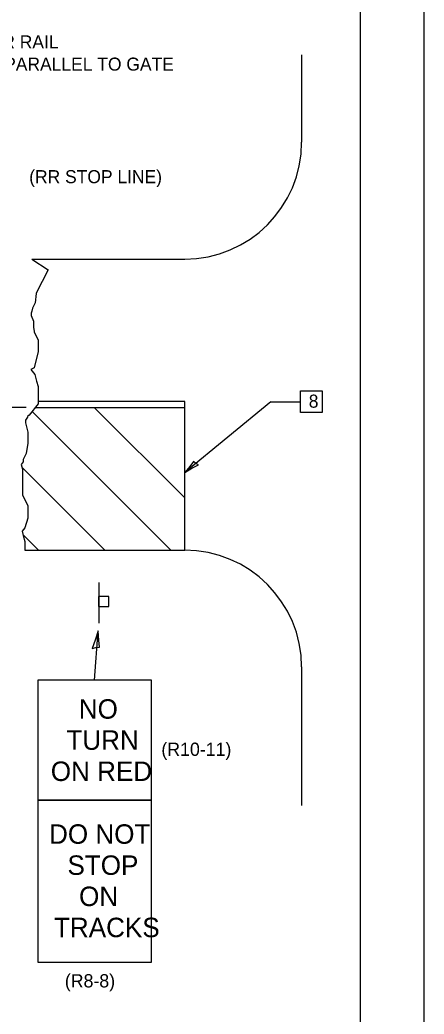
# Model space of a CAD drawing. Extents: x 100275 to 102995, y 95053 to 95493.
# Drawn here: x 102931.9 to 102994.9, y 95253.2 to 95408.5 of the extents above; entities that cross this region are included whole.
import ezdxf

# ---------------------------------------------------------------- set-up
doc = ezdxf.new("R2010")
doc.units = 0
for name, color, linetype in [('Design_PR_EOP', 7, 'Continuous'), ('Design_PR_PMK Solid Line', 7, 'Continuous'), ('Design_PR_Roadway Notes', 7, 'Continuous'), ('Level 22', 7, 'Continuous'), ('Level 46', 7, 'Continuous'), ('Level 9', 7, 'Continuous'), ('Sheets_50 Reference Boundary', 7, 'Continuous'), ('Sheets_General Details', 7, 'Continuous'), ('Sheets_Printer Plotting Border', 7, 'Continuous'), ('Stage_Construction Traffic Control', 7, 'Continuous')]:
    doc.layers.add(name, color=color, linetype=linetype)

msp = doc.modelspace()

# ---------------------------------------------------------------- linework, layer by layer
at = {"layer": 'Design_PR_EOP'}
for p, q in [((102975.83, 95403.02), (102975.83, 95389.38)), ((102975.83, 95403.02), (102975.83, 95389.38)), ((102933.75, 95371.14), (102957.59, 95371.14)), ((102933.75, 95371.14), (102957.59, 95371.14)), ((102932.64, 95325.66), (102957.59, 95325.66)), ((102932.64, 95325.66), (102957.59, 95325.66)), ((102975.83, 95307.42), (102975.83, 95285.79)), ((102975.83, 95307.42), (102975.83, 95285.79))]:
    msp.add_line(p, q, dxfattribs=at)
for centre, start, end in [((102957.59, 95389.38), 270, 0), ((102957.59, 95389.38), 270, 0), ((102957.59, 95307.42), 0, 90), ((102957.59, 95307.42), 0, 90)]:
    msp.add_arc(centre, 18.24, start, end, dxfattribs=at)
at = {"layer": 'Design_PR_PMK Solid Line'}
for p, q in [((102957.59, 95348.91), (102934.73, 95348.91)), ((102957.59, 95348.91), (102934.73, 95348.91)), ((102957.59, 95325.66), (102957.59, 95348.91)), ((102957.59, 95325.66), (102957.59, 95348.91)), ((102933.77, 95347.32), (102955.43, 95325.66)), ((102933.77, 95347.32), (102955.43, 95325.66)), ((102957.59, 95347.89), (102934.23, 95347.89)), ((102957.59, 95347.89), (102934.23, 95347.89)), ((102943.53, 95347.89), (102957.59, 95333.83)), ((102943.53, 95347.89), (102957.59, 95333.83)), ((102932.22, 95338.56), (102945.11, 95325.66)), ((102932.22, 95338.56), (102945.11, 95325.66)), ((102932.38, 95328.07), (102934.79, 95325.66)), ((102932.38, 95328.07), (102934.79, 95325.66))]:
    msp.add_line(p, q, dxfattribs=at)
msp.add_lwpolyline([(102933.75, 95371.14), (102936.27, 95369.45), (102934.44, 95365.79), (102934.44, 95365.78), (102934.25, 95364.31), (102933.85, 95363.49), (102933.72, 95363.01), (102933.62, 95362.7), (102933.62, 95362.56), (102933.62, 95362.34), (102933.99, 95361.42), (102933.99, 95360.46), (102934.11, 95359.85), (102934.11, 95359.74), (102934.73, 95358.51), (102934.73, 95356.71), (102934.09, 95354.15), (102933.6, 95353.91), (102934.19, 95353.11), (102934.46, 95352.04), (102934.73, 95351.24), (102934.73, 95350.28), (102934.73, 95348.51), (102933.31, 95346.74), (102933.09, 95346.52), (102933.05, 95346.44), (102932.76, 95345.96), (102932.76, 95345.58), (102933.13, 95344.1), (102933.13, 95343.16), (102933.13, 95342.37), (102932.87, 95340.79), (102932.39, 95339.85), (102932.39, 95339.48), (102932.1, 95339.03), (102932.27, 95338.33), (102932.27, 95337.52), (102932.27, 95337.02), (102932.27, 95336.41), (102932.27, 95335.8), (102932.27, 95335.43), (102932.27, 95334.94), (102932.27, 95334.33), (102933.13, 95332.61), (102933.13, 95330.66), (102932.63, 95329.17), (102932.24, 95328.65), (102932.41, 95327.97), (102932.64, 95327.04), (102932.64, 95325.66)], dxfattribs=at)
msp.add_lwpolyline([(102933.75, 95371.14), (102936.27, 95369.45), (102934.44, 95365.79), (102934.44, 95365.78), (102934.25, 95364.31), (102933.85, 95363.49), (102933.72, 95363.01), (102933.62, 95362.7), (102933.62, 95362.56), (102933.62, 95362.34), (102933.99, 95361.42), (102933.99, 95360.46), (102934.11, 95359.85), (102934.11, 95359.74), (102934.73, 95358.51), (102934.73, 95356.71), (102934.09, 95354.15), (102933.6, 95353.91), (102934.19, 95353.11), (102934.46, 95352.04), (102934.73, 95351.24), (102934.73, 95350.28), (102934.73, 95348.51), (102933.31, 95346.74), (102933.09, 95346.52), (102933.05, 95346.44), (102932.76, 95345.96), (102932.76, 95345.58), (102933.13, 95344.1), (102933.13, 95343.16), (102933.13, 95342.37), (102932.87, 95340.79), (102932.39, 95339.85), (102932.39, 95339.48), (102932.1, 95339.03), (102932.27, 95338.33), (102932.27, 95337.52), (102932.27, 95337.02), (102932.27, 95336.41), (102932.27, 95335.8), (102932.27, 95335.43), (102932.27, 95334.94), (102932.27, 95334.33), (102933.13, 95332.61), (102933.13, 95330.66), (102932.63, 95329.17), (102932.24, 95328.65), (102932.41, 95327.97), (102932.64, 95327.04), (102932.64, 95325.66)], dxfattribs=at)
at = {"layer": 'Design_PR_Roadway Notes'}
for p, q in [((102971.01, 95348.85), (102957.59, 95337.81)), ((102971.01, 95348.85), (102957.59, 95337.81)), ((102971.01, 95348.85), (102975.66, 95348.85)), ((102971.01, 95348.85), (102975.66, 95348.85)), ((102943.54, 95305.37), (102944.08, 95313.08)), ((102943.54, 95305.37), (102944.08, 95313.08))]:
    msp.add_line(p, q, dxfattribs=at)
for points in [[(102975.66, 95347.15), (102975.66, 95350.55), (102979.05, 95350.55), (102979.05, 95347.15)], [(102975.66, 95347.15), (102975.66, 95350.55), (102979.05, 95350.55), (102979.05, 95347.15)], [(102959.76, 95339), (102959.31, 95339.22), (102958.96, 95339.51), (102958.37, 95338.75), (102957.59, 95337.81), (102958.72, 95338.47)], [(102959.76, 95339), (102959.31, 95339.22), (102958.96, 95339.51), (102958.37, 95338.75), (102957.59, 95337.81), (102958.72, 95338.47)], [(102943.18, 95310.31), (102943.75, 95310.48), (102944.28, 95310.51), (102944.17, 95311.63), (102944.08, 95313.08), (102943.64, 95311.59)], [(102943.18, 95310.31), (102943.75, 95310.48), (102944.28, 95310.51), (102944.17, 95311.63), (102944.08, 95313.08), (102943.64, 95311.59)]]:
    msp.add_lwpolyline(points, close=True, dxfattribs=at)
at = {"layer": 'Level 46'}
msp.add_line((102944.2, 95320.61), (102944.2, 95314.27), dxfattribs=at)
msp.add_line((102944.2, 95320.61), (102944.2, 95314.27), dxfattribs=at)
msp.add_lwpolyline([(102945.74, 95318.43), (102944.16, 95318.43), (102944.16, 95316.84), (102945.74, 95316.84)], close=True, dxfattribs=at)
msp.add_lwpolyline([(102945.74, 95318.43), (102944.16, 95318.43), (102944.16, 95316.84), (102945.74, 95316.84)], close=True, dxfattribs=at)
at = {"layer": 'Level 9'}
msp.add_line((102819.68, 95348.02), (102932.84, 95348.02), dxfattribs=at)
msp.add_line((102819.68, 95348.02), (102932.84, 95348.02), dxfattribs=at)
at = {"layer": 'Sheets_50 Reference Boundary'}
msp.add_lwpolyline([(102354.94, 95482.79), (102984.94, 95482.79), (102984.94, 95082.79), (102354.94, 95082.79)], close=True, dxfattribs=at)
at = {"layer": 'Sheets_General Details'}
msp.add_line((102994.94, 95052.79), (102994.94, 95492.79), dxfattribs=at)
msp.add_lwpolyline([(102354.94, 95482.79), (102984.94, 95482.79), (102984.94, 95062.79), (102354.94, 95062.79)], close=True, dxfattribs=at)
at = {"layer": 'Sheets_Printer Plotting Border'}
msp.add_lwpolyline([(102314.94, 95052.79), (102994.94, 95052.79), (102994.94, 95492.79), (102314.94, 95492.79)], close=True, dxfattribs=at)
at = {"layer": 'Stage_Construction Traffic Control'}
for points in [[(102934.68, 95305.37), (102934.68, 95286.63), (102952.41, 95286.63), (102952.41, 95305.37)], [(102934.68, 95305.37), (102934.68, 95286.63), (102952.41, 95286.63), (102952.41, 95305.37)], [(102934.68, 95286.63), (102934.68, 95261.3), (102952.41, 95261.3), (102952.41, 95286.63)], [(102934.68, 95286.63), (102934.68, 95261.3), (102952.41, 95261.3), (102952.41, 95286.63)]]:
    msp.add_lwpolyline(points, close=True, dxfattribs=at)

# ---------------------------------------------------------------- texts
at = {"layer": 'Design_PR_Roadway Notes'}
for s, height, p in [("15' FROM NEAR RAIL", 2.0359, (102910.46, 95404.04)), ("15' FROM NEAR RAIL", 2.0359, (102910.46, 95404.04)), ("8' FROM AND PARALLEL TO GATE", 2.0359, (102911.36, 95400.57)), ("8' FROM AND PARALLEL TO GATE", 2.0359, (102911.36, 95400.57)), ('(RR STOP LINE)', 2.0359, (102933.33, 95382.99)), ('(RR STOP LINE)', 2.0359, (102933.33, 95382.99)), ('8', 2.04, (102976.94, 95347.92)), ('8', 2.04, (102976.94, 95347.92))]:
    msp.add_text(s, height=height, dxfattribs=at).set_placement(p)
at = {"layer": 'Level 22'}
for s, height, p in [('NO', 3.04, (102941.07, 95299.34)), ('NO', 3.04, (102941.07, 95299.34)), ('TURN', 3.04, (102939.14, 95294.48)), ('TURN', 3.04, (102939.14, 95294.48)), ('(R10-11)', 2.07, (102953.95, 95293.53)), ('(R10-11)', 2.07, (102953.95, 95293.53)), ('ON RED', 3.04, (102936.7, 95289.61)), ('ON RED', 3.04, (102936.7, 95289.61)), ('DO NOT', 3.04, (102936.43, 95279.8)), ('DO NOT', 3.04, (102936.43, 95279.8)), ('STOP', 3.04, (102939.3, 95274.94)), ('STOP', 3.04, (102939.3, 95274.94)), ('ON', 3.04, (102941.11, 95270.07)), ('ON', 3.04, (102941.11, 95270.07)), ('TRACKS', 3.04, (102937.2, 95265.21)), ('TRACKS', 3.04, (102937.2, 95265.21)), ('(R8-8)', 2.07, (102938.89, 95257.36)), ('(R8-8)', 2.07, (102938.89, 95257.36))]:
    msp.add_text(s, height=height, dxfattribs=at).set_placement(p)

doc.saveas('drawing.dxf')
